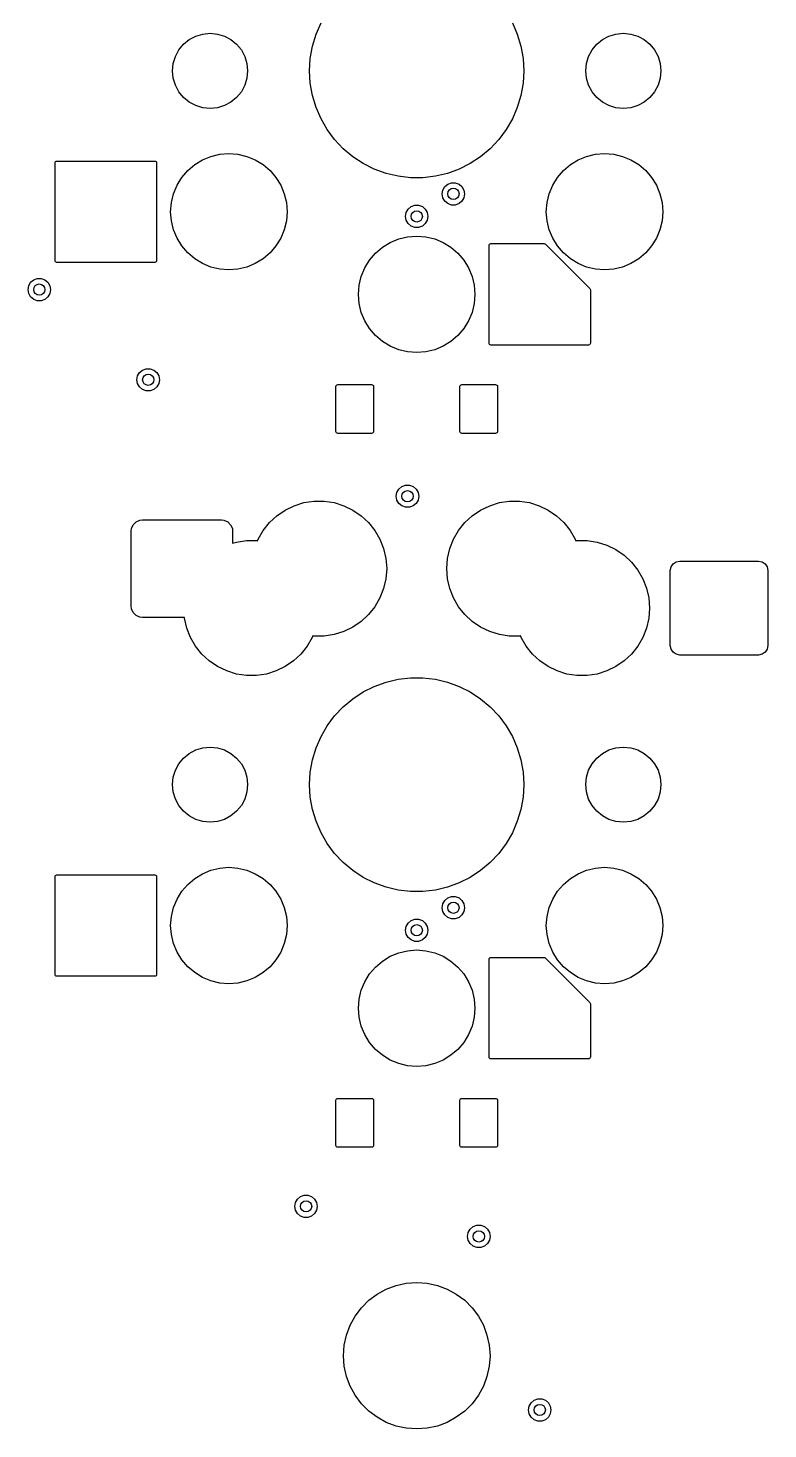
# Model space of a CAD drawing. Extents: x 2.57 to 8.57, y -5.78 to -1.88.
# Drawn here: x 4.95 to 5.726, y -4.35 to -2.882 of the extents above; entities that cross this region are included whole.
import ezdxf

# ---------------------------------------------------------------- set-up
doc = ezdxf.new("R2010")
doc.units = 0
doc.header["$MEASUREMENT"] = 0
doc.layers.add('BLACK', color=7, linetype='CONTINUOUS')

msp = doc.modelspace()

# ---------------------------------------------------------------- linework, layer by layer
at = {"layer": 'BLACK', "linetype": 'CONTINUOUS'}
for p, q in [((5.252, -2.8885), (5.2572, -2.8765)), ((5.4578, -2.8765), (5.4629, -2.8885)), ((5.1191, -2.8941), (5.1259, -2.8905)), ((5.1259, -2.8905), (5.1333, -2.8883)), ((5.1333, -2.8883), (5.1409, -2.8875)), ((5.1409, -2.8875), (5.1486, -2.8883)), ((5.1486, -2.8883), (5.156, -2.8905)), ((5.156, -2.8905), (5.1628, -2.8941)), ((5.2483, -2.901), (5.252, -2.8885)), ((5.4629, -2.8885), (5.4667, -2.901)), ((5.5521, -2.8941), (5.5589, -2.8905)), ((5.5589, -2.8905), (5.5663, -2.8883)), ((5.5663, -2.8883), (5.574, -2.8875)), ((5.574, -2.8875), (5.5817, -2.8883)), ((5.5817, -2.8883), (5.5891, -2.8905)), ((5.5891, -2.8905), (5.5959, -2.8941)), ((5.1046, -2.9118), (5.1082, -2.905)), ((5.1082, -2.905), (5.1131, -2.899)), ((5.1131, -2.899), (5.1191, -2.8941)), ((5.1628, -2.8941), (5.1688, -2.899)), ((5.1688, -2.899), (5.1737, -2.905)), ((5.1737, -2.905), (5.1773, -2.9118)), ((5.246, -2.9139), (5.2483, -2.901)), ((5.4667, -2.901), (5.4689, -2.9139)), ((5.5376, -2.9118), (5.5413, -2.905)), ((5.5413, -2.905), (5.5462, -2.899)), ((5.5462, -2.899), (5.5521, -2.8941)), ((5.5959, -2.8941), (5.6019, -2.899)), ((5.6019, -2.899), (5.6068, -2.905)), ((5.6068, -2.905), (5.6104, -2.9118)), ((5.1016, -2.9269), (5.1023, -2.9192)), ((5.1023, -2.9192), (5.1046, -2.9118)), ((5.1773, -2.9118), (5.1796, -2.9192)), ((5.1796, -2.9192), (5.1803, -2.9269)), ((5.2453, -2.9269), (5.246, -2.9139)), ((5.4689, -2.9139), (5.4697, -2.9269)), ((5.5346, -2.9269), (5.5354, -2.9192)), ((5.5354, -2.9192), (5.5376, -2.9118)), ((5.6104, -2.9118), (5.6126, -2.9192)), ((5.6126, -2.9192), (5.6134, -2.9269)), ((5.1023, -2.9346), (5.1016, -2.9269)), ((5.1046, -2.9419), (5.1023, -2.9346)), ((5.1796, -2.9346), (5.1773, -2.9419)), ((5.1803, -2.9269), (5.1796, -2.9346)), ((5.246, -2.9399), (5.2453, -2.9269)), ((5.4697, -2.9269), (5.4689, -2.9399)), ((5.5354, -2.9346), (5.5346, -2.9269)), ((5.5376, -2.9419), (5.5354, -2.9346)), ((5.6126, -2.9346), (5.6104, -2.9419)), ((5.6134, -2.9269), (5.6126, -2.9346)), ((5.1082, -2.9488), (5.1046, -2.9419)), ((5.1131, -2.9547), (5.1082, -2.9488)), ((5.1737, -2.9488), (5.1688, -2.9547)), ((5.1773, -2.9419), (5.1737, -2.9488)), ((5.2483, -2.9528), (5.246, -2.9399)), ((5.4689, -2.9399), (5.4667, -2.9528)), ((5.5413, -2.9488), (5.5376, -2.9419)), ((5.5462, -2.9547), (5.5413, -2.9488)), ((5.6068, -2.9488), (5.6019, -2.9547)), ((5.6104, -2.9419), (5.6068, -2.9488)), ((5.1191, -2.9596), (5.1131, -2.9547)), ((5.1259, -2.9633), (5.1191, -2.9596)), ((5.1333, -2.9655), (5.1259, -2.9633)), ((5.1409, -2.9663), (5.1333, -2.9655)), ((5.1486, -2.9655), (5.1409, -2.9663)), ((5.156, -2.9633), (5.1486, -2.9655)), ((5.1628, -2.9596), (5.156, -2.9633)), ((5.1688, -2.9547), (5.1628, -2.9596)), ((5.252, -2.9653), (5.2483, -2.9528)), ((5.2572, -2.9772), (5.252, -2.9653)), ((5.4629, -2.9653), (5.4578, -2.9772)), ((5.4667, -2.9528), (5.4629, -2.9653)), ((5.5521, -2.9596), (5.5462, -2.9547)), ((5.5589, -2.9633), (5.5521, -2.9596)), ((5.5663, -2.9655), (5.5589, -2.9633)), ((5.574, -2.9663), (5.5663, -2.9655)), ((5.5817, -2.9655), (5.574, -2.9663)), ((5.5891, -2.9633), (5.5817, -2.9655)), ((5.5959, -2.9596), (5.5891, -2.9633)), ((5.6019, -2.9547), (5.5959, -2.9596)), ((5.2637, -2.9885), (5.2572, -2.9772)), ((5.4578, -2.9772), (5.4512, -2.9885)), ((5.2715, -2.999), (5.2637, -2.9885)), ((5.4512, -2.9885), (5.4434, -2.999)), ((5.2805, -3.0085), (5.2715, -2.999)), ((5.2905, -3.0169), (5.2805, -3.0085)), ((5.4345, -3.0085), (5.4245, -3.0169)), ((5.4434, -2.999), (5.4345, -3.0085)), ((4.9785, -3.0233), (4.9787, -3.0226)), ((4.9785, -3.1257), (4.9785, -3.0233)), ((4.9787, -3.0226), (4.9791, -3.0219)), ((4.9791, -3.0219), (4.9798, -3.0215)), ((4.9798, -3.0215), (4.9805, -3.0214)), ((4.9805, -3.0214), (5.0829, -3.0214)), ((5.0829, -3.0214), (5.0836, -3.0215)), ((5.0836, -3.0215), (5.0843, -3.0219)), ((5.0843, -3.0219), (5.0847, -3.0226)), ((5.0847, -3.0226), (5.0848, -3.0233)), ((5.0848, -3.0233), (5.0848, -3.1257)), ((5.1248, -3.0252), (5.1329, -3.0201)), ((5.1329, -3.0201), (5.1418, -3.0165)), ((5.1418, -3.0165), (5.1511, -3.0142)), ((5.1511, -3.0142), (5.1606, -3.0135)), ((5.1606, -3.0135), (5.1702, -3.0142)), ((5.1702, -3.0142), (5.1795, -3.0165)), ((5.1795, -3.0165), (5.1883, -3.0201)), ((5.1883, -3.0201), (5.1965, -3.0252)), ((5.3014, -3.0241), (5.2905, -3.0169)), ((5.313, -3.0299), (5.3014, -3.0241)), ((5.4136, -3.0241), (5.4019, -3.0299)), ((5.4245, -3.0169), (5.4136, -3.0241)), ((5.5185, -3.0252), (5.5266, -3.0201)), ((5.5266, -3.0201), (5.5355, -3.0165)), ((5.5355, -3.0165), (5.5448, -3.0142)), ((5.5448, -3.0142), (5.5543, -3.0135)), ((5.5543, -3.0135), (5.5639, -3.0142)), ((5.5639, -3.0142), (5.5732, -3.0165)), ((5.5732, -3.0165), (5.582, -3.0201)), ((5.582, -3.0201), (5.5902, -3.0252)), ((5.1063, -3.0468), (5.1113, -3.0387)), ((5.1113, -3.0387), (5.1175, -3.0314)), ((5.1175, -3.0314), (5.1248, -3.0252)), ((5.1965, -3.0252), (5.2038, -3.0314)), ((5.2038, -3.0314), (5.21, -3.0387)), ((5.21, -3.0387), (5.215, -3.0468)), ((5.3253, -3.0344), (5.313, -3.0299)), ((5.338, -3.0374), (5.3253, -3.0344)), ((5.351, -3.0389), (5.338, -3.0374)), ((5.364, -3.0389), (5.351, -3.0389)), ((5.377, -3.0374), (5.364, -3.0389)), ((5.3897, -3.0344), (5.377, -3.0374)), ((5.4019, -3.0299), (5.3897, -3.0344)), ((5.5, -3.0468), (5.505, -3.0387)), ((5.505, -3.0387), (5.5112, -3.0314)), ((5.5112, -3.0314), (5.5185, -3.0252)), ((5.5902, -3.0252), (5.5975, -3.0314)), ((5.5975, -3.0314), (5.6037, -3.0387)), ((5.6037, -3.0387), (5.6087, -3.0468)), ((5.1026, -3.0557), (5.1063, -3.0468)), ((5.215, -3.0468), (5.2187, -3.0557)), ((5.3841, -3.0558), (5.3848, -3.0518)), ((5.3848, -3.0518), (5.3868, -3.0482)), ((5.3868, -3.0482), (5.39, -3.0456)), ((5.39, -3.0456), (5.3938, -3.0442)), ((5.3938, -3.0442), (5.3979, -3.0442)), ((5.3979, -3.0442), (5.4018, -3.0456)), ((5.4018, -3.0456), (5.4049, -3.0482)), ((5.4049, -3.0482), (5.407, -3.0518)), ((5.407, -3.0518), (5.4077, -3.0558)), ((5.4963, -3.0557), (5.5, -3.0468)), ((5.6087, -3.0468), (5.6124, -3.0557)), ((5.0996, -3.0745), (5.1004, -3.065)), ((5.1004, -3.065), (5.1026, -3.0557)), ((5.2187, -3.0557), (5.2209, -3.065)), ((5.2209, -3.065), (5.2217, -3.0745)), ((5.3516, -3.0692), (5.3554, -3.0678)), ((5.3554, -3.0678), (5.3595, -3.0678)), ((5.3595, -3.0678), (5.3634, -3.0692)), ((5.3848, -3.0599), (5.3841, -3.0558)), ((5.3868, -3.0634), (5.3848, -3.0599)), ((5.39, -3.066), (5.3868, -3.0634)), ((5.3938, -3.0675), (5.39, -3.066)), ((5.3979, -3.0675), (5.3938, -3.0675)), ((5.4018, -3.066), (5.3979, -3.0675)), ((5.4049, -3.0634), (5.4018, -3.066)), ((5.407, -3.0599), (5.4049, -3.0634)), ((5.4077, -3.0558), (5.407, -3.0599)), ((5.4933, -3.0745), (5.4941, -3.065)), ((5.4941, -3.065), (5.4963, -3.0557)), ((5.6124, -3.0557), (5.6146, -3.065)), ((5.6146, -3.065), (5.6154, -3.0745)), ((5.1004, -3.0841), (5.0996, -3.0745)), ((5.2217, -3.0745), (5.2209, -3.0841)), ((5.3457, -3.0794), (5.3464, -3.0754)), ((5.3464, -3.0835), (5.3457, -3.0794)), ((5.3464, -3.0754), (5.3484, -3.0719)), ((5.3484, -3.0719), (5.3516, -3.0692)), ((5.3634, -3.0692), (5.3665, -3.0719)), ((5.3665, -3.0719), (5.3686, -3.0754)), ((5.3686, -3.0754), (5.3693, -3.0794)), ((5.3693, -3.0794), (5.3686, -3.0835)), ((5.4941, -3.0841), (5.4933, -3.0745)), ((5.6154, -3.0745), (5.6146, -3.0841)), ((5.1026, -3.0934), (5.1004, -3.0841)), ((5.1063, -3.1022), (5.1026, -3.0934)), ((5.2187, -3.0934), (5.215, -3.1022)), ((5.2209, -3.0841), (5.2187, -3.0934)), ((5.3484, -3.087), (5.3464, -3.0835)), ((5.3516, -3.0897), (5.3484, -3.087)), ((5.3554, -3.0911), (5.3516, -3.0897)), ((5.3595, -3.0911), (5.3554, -3.0911)), ((5.3634, -3.0897), (5.3595, -3.0911)), ((5.3665, -3.087), (5.3634, -3.0897)), ((5.3686, -3.0835), (5.3665, -3.087)), ((5.4963, -3.0934), (5.4941, -3.0841)), ((5.5, -3.1022), (5.4963, -3.0934)), ((5.6124, -3.0934), (5.6087, -3.1022)), ((5.6146, -3.0841), (5.6124, -3.0934)), ((5.1113, -3.1104), (5.1063, -3.1022)), ((5.1175, -3.1177), (5.1113, -3.1104)), ((5.21, -3.1104), (5.2038, -3.1177)), ((5.215, -3.1022), (5.21, -3.1104)), ((5.3143, -3.118), (5.3216, -3.1118)), ((5.3216, -3.1118), (5.3298, -3.1068)), ((5.3298, -3.1068), (5.3386, -3.1031)), ((5.3386, -3.1031), (5.3479, -3.1009)), ((5.3479, -3.1009), (5.3575, -3.1001)), ((5.3575, -3.1001), (5.367, -3.1009)), ((5.367, -3.1009), (5.3763, -3.1031)), ((5.3763, -3.1031), (5.3852, -3.1068)), ((5.3852, -3.1068), (5.3933, -3.1118)), ((5.3933, -3.1118), (5.4006, -3.118)), ((5.4333, -3.11), (5.4334, -3.1092)), ((5.4333, -3.2123), (5.4333, -3.11)), ((5.4334, -3.1092), (5.4338, -3.1086)), ((5.4338, -3.1086), (5.4345, -3.1081)), ((5.4345, -3.1081), (5.4352, -3.108)), ((5.4352, -3.108), (5.491, -3.108)), ((5.491, -3.108), (5.4918, -3.1081)), ((5.4918, -3.1081), (5.4924, -3.1086)), ((5.4924, -3.1086), (5.539, -3.1551)), ((5.505, -3.1104), (5.5, -3.1022)), ((5.5112, -3.1177), (5.505, -3.1104)), ((5.6037, -3.1104), (5.5975, -3.1177)), ((5.6087, -3.1022), (5.6037, -3.1104)), ((4.9787, -3.1265), (4.9785, -3.1257)), ((4.9791, -3.1271), (4.9787, -3.1265)), ((5.0847, -3.1265), (5.0843, -3.1271)), ((5.0848, -3.1257), (5.0847, -3.1265)), ((5.1248, -3.1239), (5.1175, -3.1177)), ((5.1329, -3.1289), (5.1248, -3.1239)), ((5.1965, -3.1239), (5.1883, -3.1289)), ((5.2038, -3.1177), (5.1965, -3.1239)), ((5.3031, -3.1334), (5.3081, -3.1253)), ((5.3081, -3.1253), (5.3143, -3.118)), ((5.4006, -3.118), (5.4068, -3.1253)), ((5.4068, -3.1253), (5.4119, -3.1334)), ((5.5185, -3.1239), (5.5112, -3.1177)), ((5.5266, -3.1289), (5.5185, -3.1239)), ((5.5902, -3.1239), (5.582, -3.1289)), ((5.5975, -3.1177), (5.5902, -3.1239)), ((4.9798, -3.1275), (4.9791, -3.1271)), ((4.9805, -3.1277), (4.9798, -3.1275)), ((5.0829, -3.1277), (4.9805, -3.1277)), ((5.0836, -3.1275), (5.0829, -3.1277)), ((5.0843, -3.1271), (5.0836, -3.1275)), ((5.1418, -3.1326), (5.1329, -3.1289)), ((5.1511, -3.1348), (5.1418, -3.1326)), ((5.1606, -3.1355), (5.1511, -3.1348)), ((5.1702, -3.1348), (5.1606, -3.1355)), ((5.1795, -3.1326), (5.1702, -3.1348)), ((5.1883, -3.1289), (5.1795, -3.1326)), ((5.2994, -3.1423), (5.3031, -3.1334)), ((5.4119, -3.1334), (5.4155, -3.1423)), ((5.5355, -3.1326), (5.5266, -3.1289)), ((5.5448, -3.1348), (5.5355, -3.1326)), ((5.5543, -3.1355), (5.5448, -3.1348)), ((5.5639, -3.1348), (5.5543, -3.1355)), ((5.5732, -3.1326), (5.5639, -3.1348)), ((5.582, -3.1289), (5.5732, -3.1326)), ((4.9502, -3.1561), (4.9509, -3.1521)), ((4.9509, -3.1602), (4.9502, -3.1561)), ((4.9509, -3.1521), (4.9529, -3.1485)), ((4.9529, -3.1485), (4.9561, -3.1459)), ((4.9561, -3.1459), (4.9599, -3.1445)), ((4.9599, -3.1445), (4.964, -3.1445)), ((4.964, -3.1445), (4.9679, -3.1459)), ((4.9679, -3.1459), (4.971, -3.1485)), ((4.971, -3.1485), (4.9731, -3.1521)), ((4.9731, -3.1521), (4.9738, -3.1561)), ((4.9738, -3.1561), (4.9731, -3.1602)), ((5.2965, -3.1611), (5.2972, -3.1516)), ((5.2972, -3.1516), (5.2994, -3.1423)), ((5.4155, -3.1423), (5.4178, -3.1516)), ((5.4178, -3.1516), (5.4185, -3.1611)), ((5.539, -3.1551), (5.5394, -3.1558)), ((5.5394, -3.1558), (5.5396, -3.1565)), ((4.9529, -3.1637), (4.9509, -3.1602)), ((4.9561, -3.1664), (4.9529, -3.1637)), ((4.9599, -3.1678), (4.9561, -3.1664)), ((4.964, -3.1678), (4.9599, -3.1678)), ((4.9679, -3.1664), (4.964, -3.1678)), ((4.971, -3.1637), (4.9679, -3.1664)), ((4.9731, -3.1602), (4.971, -3.1637)), ((5.2972, -3.1707), (5.2965, -3.1611)), ((5.2994, -3.18), (5.2972, -3.1707)), ((5.4178, -3.1707), (5.4155, -3.18)), ((5.4185, -3.1611), (5.4178, -3.1707)), ((5.5396, -3.1565), (5.5396, -3.2123)), ((5.3031, -3.1888), (5.2994, -3.18)), ((5.4155, -3.18), (5.4119, -3.1888)), ((5.3081, -3.197), (5.3031, -3.1888)), ((5.3143, -3.2043), (5.3081, -3.197)), ((5.4068, -3.197), (5.4006, -3.2043)), ((5.4119, -3.1888), (5.4068, -3.197)), ((5.3216, -3.2105), (5.3143, -3.2043)), ((5.3298, -3.2155), (5.3216, -3.2105)), ((5.3933, -3.2105), (5.3852, -3.2155)), ((5.4006, -3.2043), (5.3933, -3.2105)), ((5.4334, -3.2131), (5.4333, -3.2123)), ((5.4338, -3.2137), (5.4334, -3.2131)), ((5.4345, -3.2141), (5.4338, -3.2137)), ((5.4352, -3.2143), (5.4345, -3.2141)), ((5.5376, -3.2143), (5.4352, -3.2143)), ((5.5384, -3.2141), (5.5376, -3.2143)), ((5.539, -3.2137), (5.5384, -3.2141)), ((5.5394, -3.2131), (5.539, -3.2137)), ((5.5396, -3.2123), (5.5394, -3.2131)), ((5.3386, -3.2192), (5.3298, -3.2155)), ((5.3479, -3.2214), (5.3386, -3.2192)), ((5.3575, -3.2222), (5.3479, -3.2214)), ((5.367, -3.2214), (5.3575, -3.2222)), ((5.3763, -3.2192), (5.367, -3.2214)), ((5.3852, -3.2155), (5.3763, -3.2192)), ((5.065, -3.2466), (5.0671, -3.243)), ((5.0671, -3.243), (5.0702, -3.2404)), ((5.0702, -3.2404), (5.0741, -3.239)), ((5.0741, -3.239), (5.0782, -3.239)), ((5.0782, -3.239), (5.082, -3.2404)), ((5.082, -3.2404), (5.0852, -3.243)), ((5.0852, -3.243), (5.0872, -3.2466)), ((5.0643, -3.2506), (5.065, -3.2466)), ((5.065, -3.2547), (5.0643, -3.2506)), ((5.0671, -3.2582), (5.065, -3.2547)), ((5.0702, -3.2609), (5.0671, -3.2582)), ((5.0852, -3.2582), (5.082, -3.2609)), ((5.0872, -3.2547), (5.0852, -3.2582)), ((5.0872, -3.2466), (5.088, -3.2506)), ((5.088, -3.2506), (5.0872, -3.2547)), ((5.2728, -3.2576), (5.273, -3.2568)), ((5.2728, -3.3048), (5.2728, -3.2576)), ((5.273, -3.2568), (5.2734, -3.2562)), ((5.2734, -3.2562), (5.274, -3.2558)), ((5.274, -3.2558), (5.2748, -3.2556)), ((5.2748, -3.2556), (5.3102, -3.2556)), ((5.3102, -3.2556), (5.311, -3.2558)), ((5.311, -3.2558), (5.3116, -3.2562)), ((5.3116, -3.2562), (5.3121, -3.2568)), ((5.3121, -3.2568), (5.3122, -3.2576)), ((5.3122, -3.2576), (5.3122, -3.3048)), ((5.4028, -3.2576), (5.4029, -3.2568)), ((5.4028, -3.3048), (5.4028, -3.2576)), ((5.4029, -3.2568), (5.4033, -3.2562)), ((5.4033, -3.2562), (5.404, -3.2558)), ((5.404, -3.2558), (5.4047, -3.2556)), ((5.4047, -3.2556), (5.4402, -3.2556)), ((5.4402, -3.2556), (5.4409, -3.2558)), ((5.4409, -3.2558), (5.4415, -3.2562)), ((5.4415, -3.2562), (5.442, -3.2568)), ((5.442, -3.2568), (5.4421, -3.2576)), ((5.4421, -3.2576), (5.4421, -3.3048)), ((5.0741, -3.2623), (5.0702, -3.2609)), ((5.0782, -3.2623), (5.0741, -3.2623)), ((5.082, -3.2609), (5.0782, -3.2623)), ((5.273, -3.3056), (5.2728, -3.3048)), ((5.2734, -3.3062), (5.273, -3.3056)), ((5.274, -3.3067), (5.2734, -3.3062)), ((5.2748, -3.3068), (5.274, -3.3067)), ((5.3102, -3.3068), (5.2748, -3.3068)), ((5.311, -3.3067), (5.3102, -3.3068)), ((5.3116, -3.3062), (5.311, -3.3067)), ((5.3121, -3.3056), (5.3116, -3.3062)), ((5.3122, -3.3048), (5.3121, -3.3056)), ((5.4029, -3.3056), (5.4028, -3.3048)), ((5.4033, -3.3062), (5.4029, -3.3056)), ((5.404, -3.3067), (5.4033, -3.3062)), ((5.4047, -3.3068), (5.404, -3.3067)), ((5.4402, -3.3068), (5.4047, -3.3068)), ((5.4409, -3.3067), (5.4402, -3.3068)), ((5.4415, -3.3062), (5.4409, -3.3067)), ((5.442, -3.3056), (5.4415, -3.3062)), ((5.4421, -3.3048), (5.442, -3.3056)), ((5.3419, -3.3624), (5.3457, -3.361)), ((5.3457, -3.361), (5.3498, -3.361)), ((5.3498, -3.361), (5.3537, -3.3624)), ((5.336, -3.3727), (5.3367, -3.3686)), ((5.3367, -3.3767), (5.336, -3.3727)), ((5.3367, -3.3686), (5.3387, -3.3651)), ((5.3387, -3.3651), (5.3419, -3.3624)), ((5.3537, -3.3624), (5.3568, -3.3651)), ((5.3568, -3.3651), (5.3589, -3.3686)), ((5.3589, -3.3686), (5.3596, -3.3727)), ((5.3596, -3.3727), (5.3589, -3.3767)), ((5.2109, -3.3931), (5.2197, -3.3872)), ((5.2197, -3.3872), (5.2292, -3.3826)), ((5.2292, -3.3826), (5.2393, -3.3794)), ((5.2393, -3.3794), (5.2498, -3.3779)), ((5.2498, -3.3779), (5.2604, -3.3779)), ((5.2604, -3.3779), (5.2709, -3.3794)), ((5.2709, -3.3794), (5.281, -3.3826)), ((5.281, -3.3826), (5.2906, -3.3872)), ((5.2906, -3.3872), (5.2993, -3.3931)), ((5.3387, -3.3803), (5.3367, -3.3767)), ((5.3419, -3.3829), (5.3387, -3.3803)), ((5.3457, -3.3843), (5.3419, -3.3829)), ((5.3498, -3.3843), (5.3457, -3.3843)), ((5.3537, -3.3829), (5.3498, -3.3843)), ((5.3568, -3.3803), (5.3537, -3.3829)), ((5.3589, -3.3767), (5.3568, -3.3803)), ((5.4157, -3.3931), (5.4244, -3.3872)), ((5.4244, -3.3872), (5.434, -3.3826)), ((5.434, -3.3826), (5.4441, -3.3794)), ((5.4441, -3.3794), (5.4545, -3.3779)), ((5.4545, -3.3779), (5.4651, -3.3779)), ((5.4651, -3.3779), (5.4756, -3.3794)), ((5.4756, -3.3794), (5.4857, -3.3826)), ((5.4857, -3.3826), (5.4953, -3.3872)), ((5.4953, -3.3872), (5.504, -3.3931)), ((5.0586, -3.4065), (5.0603, -3.4025)), ((5.0603, -3.4025), (5.0634, -3.3994)), ((5.0634, -3.3994), (5.0674, -3.3977)), ((5.0674, -3.3977), (5.0701, -3.3974)), ((5.0701, -3.3974), (5.1528, -3.3974)), ((5.1528, -3.3974), (5.1555, -3.3977)), ((5.1555, -3.3977), (5.1594, -3.3994)), ((5.1594, -3.3994), (5.1625, -3.4025)), ((5.1625, -3.4025), (5.1643, -3.4065)), ((5.1966, -3.4086), (5.2032, -3.4003)), ((5.2032, -3.4003), (5.2109, -3.3931)), ((5.2993, -3.3931), (5.3071, -3.4003)), ((5.3071, -3.4003), (5.3137, -3.4086)), ((5.4013, -3.4086), (5.4079, -3.4003)), ((5.4079, -3.4003), (5.4157, -3.3931)), ((5.504, -3.3931), (5.5118, -3.4003)), ((5.5118, -3.4003), (5.5184, -3.4086)), ((5.0583, -3.4092), (5.0586, -3.4065)), ((5.0583, -3.4879), (5.0583, -3.4092)), ((5.1643, -3.4065), (5.1646, -3.4092)), ((5.1646, -3.4092), (5.1646, -3.422)), ((5.1685, -3.4208), (5.179, -3.4192)), ((5.179, -3.4192), (5.1895, -3.4192)), ((5.1895, -3.4192), (5.1906, -3.4194)), ((5.1906, -3.4194), (5.1913, -3.4178)), ((5.1913, -3.4178), (5.1966, -3.4086)), ((5.3137, -3.4086), (5.319, -3.4178)), ((5.319, -3.4178), (5.3228, -3.4276)), ((5.3921, -3.4276), (5.396, -3.4178)), ((5.396, -3.4178), (5.4013, -3.4086)), ((5.5184, -3.4086), (5.5237, -3.4178)), ((5.5237, -3.4178), (5.5243, -3.4194)), ((5.5243, -3.4194), (5.5254, -3.4192)), ((5.5254, -3.4192), (5.536, -3.4192)), ((5.536, -3.4192), (5.5465, -3.4208)), ((5.1646, -3.422), (5.1685, -3.4208)), ((5.3228, -3.4276), (5.3252, -3.438)), ((5.3898, -3.438), (5.3921, -3.4276)), ((5.5465, -3.4208), (5.5566, -3.4239)), ((5.5566, -3.4239), (5.5661, -3.4285)), ((5.5661, -3.4285), (5.5749, -3.4345)), ((5.5749, -3.4345), (5.5827, -3.4417)), ((5.3252, -3.438), (5.326, -3.4485)), ((5.326, -3.4485), (5.3252, -3.4591)), ((5.389, -3.4485), (5.3898, -3.438)), ((5.3898, -3.4591), (5.389, -3.4485)), ((5.5827, -3.4417), (5.5893, -3.45)), ((5.5893, -3.45), (5.5946, -3.4591)), ((5.6232, -3.4505), (5.624, -3.4467)), ((5.624, -3.4467), (5.6261, -3.4435)), ((5.6261, -3.4435), (5.6293, -3.4414)), ((5.6293, -3.4414), (5.6331, -3.4407)), ((5.6331, -3.4407), (5.7157, -3.4407)), ((5.7157, -3.4407), (5.7195, -3.4414)), ((5.7195, -3.4414), (5.7227, -3.4435)), ((5.7227, -3.4435), (5.7248, -3.4467)), ((5.7248, -3.4467), (5.7256, -3.4505)), ((5.3252, -3.4591), (5.3228, -3.4694)), ((5.3921, -3.4694), (5.3898, -3.4591)), ((5.5946, -3.4591), (5.5984, -3.469)), ((5.6232, -3.5292), (5.6232, -3.4505)), ((5.7256, -3.4505), (5.7256, -3.5292)), ((5.319, -3.4793), (5.3137, -3.4885)), ((5.3228, -3.4694), (5.319, -3.4793)), ((5.396, -3.4793), (5.3921, -3.4694)), ((5.4013, -3.4885), (5.396, -3.4793)), ((5.5984, -3.469), (5.6008, -3.4793)), ((5.6008, -3.4793), (5.6016, -3.4899)), ((5.0586, -3.4906), (5.0583, -3.4879)), ((5.0603, -3.4946), (5.0586, -3.4906)), ((5.3137, -3.4885), (5.3071, -3.4967)), ((5.4079, -3.4967), (5.4013, -3.4885)), ((5.6016, -3.4899), (5.6008, -3.5004)), ((5.0634, -3.4977), (5.0603, -3.4946)), ((5.0674, -3.4994), (5.0634, -3.4977)), ((5.0701, -3.4997), (5.0674, -3.4994)), ((5.1141, -3.4997), (5.0701, -3.4997)), ((5.1142, -3.5004), (5.1141, -3.4997)), ((5.1165, -3.5108), (5.1142, -3.5004)), ((5.2993, -3.5039), (5.2906, -3.5099)), ((5.3071, -3.4967), (5.2993, -3.5039)), ((5.4157, -3.5039), (5.4079, -3.4967)), ((5.4244, -3.5099), (5.4157, -3.5039)), ((5.6008, -3.5004), (5.5984, -3.5108)), ((5.1204, -3.5206), (5.1165, -3.5108)), ((5.1257, -3.5298), (5.1204, -3.5206)), ((5.2481, -3.5206), (5.2428, -3.5298)), ((5.2487, -3.519), (5.2481, -3.5206)), ((5.2498, -3.5192), (5.2487, -3.519)), ((5.2604, -3.5192), (5.2498, -3.5192)), ((5.2709, -3.5176), (5.2604, -3.5192)), ((5.281, -3.5145), (5.2709, -3.5176)), ((5.2906, -3.5099), (5.281, -3.5145)), ((5.434, -3.5145), (5.4244, -3.5099)), ((5.4441, -3.5176), (5.434, -3.5145)), ((5.4545, -3.5192), (5.4441, -3.5176)), ((5.4651, -3.5192), (5.4545, -3.5192)), ((5.4662, -3.519), (5.4651, -3.5192)), ((5.4669, -3.5206), (5.4662, -3.519)), ((5.4722, -3.5298), (5.4669, -3.5206)), ((5.5946, -3.5206), (5.5893, -3.5298)), ((5.5984, -3.5108), (5.5946, -3.5206)), ((5.1323, -3.5381), (5.1257, -3.5298)), ((5.1401, -3.5453), (5.1323, -3.5381)), ((5.2362, -3.5381), (5.2284, -3.5453)), ((5.2428, -3.5298), (5.2362, -3.5381)), ((5.4788, -3.5381), (5.4722, -3.5298)), ((5.4865, -3.5453), (5.4788, -3.5381)), ((5.5827, -3.5381), (5.5749, -3.5453)), ((5.5893, -3.5298), (5.5827, -3.5381)), ((5.624, -3.533), (5.6232, -3.5292)), ((5.6261, -3.5362), (5.624, -3.533)), ((5.6293, -3.5383), (5.6261, -3.5362)), ((5.7227, -3.5362), (5.7195, -3.5383)), ((5.7248, -3.533), (5.7227, -3.5362)), ((5.7256, -3.5292), (5.7248, -3.533)), ((5.1488, -3.5512), (5.1401, -3.5453)), ((5.1584, -3.5558), (5.1488, -3.5512)), ((5.2197, -3.5512), (5.2101, -3.5558)), ((5.2284, -3.5453), (5.2197, -3.5512)), ((5.4953, -3.5512), (5.4865, -3.5453)), ((5.5048, -3.5558), (5.4953, -3.5512)), ((5.5661, -3.5512), (5.5566, -3.5558)), ((5.5749, -3.5453), (5.5661, -3.5512)), ((5.6331, -3.5391), (5.6293, -3.5383)), ((5.7157, -3.5391), (5.6331, -3.5391)), ((5.7195, -3.5383), (5.7157, -3.5391)), ((5.1685, -3.559), (5.1584, -3.5558)), ((5.179, -3.5605), (5.1685, -3.559)), ((5.1895, -3.5605), (5.179, -3.5605)), ((5.2, -3.559), (5.1895, -3.5605)), ((5.2101, -3.5558), (5.2, -3.559)), ((5.313, -3.5719), (5.3253, -3.5674)), ((5.3253, -3.5674), (5.338, -3.5644)), ((5.338, -3.5644), (5.351, -3.5629)), ((5.351, -3.5629), (5.364, -3.5629)), ((5.364, -3.5629), (5.377, -3.5644)), ((5.377, -3.5644), (5.3897, -3.5674)), ((5.3897, -3.5674), (5.4019, -3.5719)), ((5.5149, -3.559), (5.5048, -3.5558)), ((5.5254, -3.5605), (5.5149, -3.559)), ((5.536, -3.5605), (5.5254, -3.5605)), ((5.5465, -3.559), (5.536, -3.5605)), ((5.5566, -3.5558), (5.5465, -3.559)), ((5.2905, -3.5849), (5.3014, -3.5777)), ((5.3014, -3.5777), (5.313, -3.5719)), ((5.4019, -3.5719), (5.4136, -3.5777)), ((5.4136, -3.5777), (5.4245, -3.5849)), ((5.2715, -3.6028), (5.2805, -3.5933)), ((5.2805, -3.5933), (5.2905, -3.5849)), ((5.4245, -3.5849), (5.4345, -3.5933)), ((5.4345, -3.5933), (5.4434, -3.6028)), ((5.2637, -3.6133), (5.2715, -3.6028)), ((5.4434, -3.6028), (5.4512, -3.6133)), ((5.252, -3.6365), (5.2572, -3.6246)), ((5.2572, -3.6246), (5.2637, -3.6133)), ((5.4512, -3.6133), (5.4578, -3.6246)), ((5.4578, -3.6246), (5.4629, -3.6365)), ((5.1191, -3.6422), (5.1259, -3.6385)), ((5.1259, -3.6385), (5.1333, -3.6363)), ((5.1333, -3.6363), (5.1409, -3.6355)), ((5.1409, -3.6355), (5.1486, -3.6363)), ((5.1486, -3.6363), (5.156, -3.6385)), ((5.156, -3.6385), (5.1628, -3.6422)), ((5.2483, -3.649), (5.252, -3.6365)), ((5.4629, -3.6365), (5.4667, -3.649)), ((5.5521, -3.6422), (5.5589, -3.6385)), ((5.5589, -3.6385), (5.5663, -3.6363)), ((5.5663, -3.6363), (5.574, -3.6355)), ((5.574, -3.6355), (5.5817, -3.6363)), ((5.5817, -3.6363), (5.5891, -3.6385)), ((5.5891, -3.6385), (5.5959, -3.6422)), ((5.1046, -3.6598), (5.1082, -3.653)), ((5.1082, -3.653), (5.1131, -3.6471)), ((5.1131, -3.6471), (5.1191, -3.6422)), ((5.1628, -3.6422), (5.1688, -3.6471)), ((5.1688, -3.6471), (5.1737, -3.653)), ((5.1737, -3.653), (5.1773, -3.6598)), ((5.246, -3.6619), (5.2483, -3.649)), ((5.4667, -3.649), (5.4689, -3.6619)), ((5.5376, -3.6598), (5.5413, -3.653)), ((5.5413, -3.653), (5.5462, -3.6471)), ((5.5462, -3.6471), (5.5521, -3.6422)), ((5.5959, -3.6422), (5.6019, -3.6471)), ((5.6019, -3.6471), (5.6068, -3.653)), ((5.6068, -3.653), (5.6104, -3.6598)), ((5.1016, -3.6749), (5.1023, -3.6672)), ((5.1023, -3.6672), (5.1046, -3.6598)), ((5.1773, -3.6598), (5.1796, -3.6672)), ((5.1796, -3.6672), (5.1803, -3.6749)), ((5.2453, -3.6749), (5.246, -3.6619)), ((5.4689, -3.6619), (5.4697, -3.6749)), ((5.5346, -3.6749), (5.5354, -3.6672)), ((5.5354, -3.6672), (5.5376, -3.6598)), ((5.6104, -3.6598), (5.6126, -3.6672)), ((5.6126, -3.6672), (5.6134, -3.6749)), ((5.1023, -3.6826), (5.1016, -3.6749)), ((5.1046, -3.69), (5.1023, -3.6826)), ((5.1796, -3.6826), (5.1773, -3.69)), ((5.1803, -3.6749), (5.1796, -3.6826)), ((5.246, -3.6879), (5.2453, -3.6749)), ((5.4697, -3.6749), (5.4689, -3.6879)), ((5.5354, -3.6826), (5.5346, -3.6749)), ((5.5376, -3.69), (5.5354, -3.6826)), ((5.6126, -3.6826), (5.6104, -3.69)), ((5.6134, -3.6749), (5.6126, -3.6826)), ((5.1082, -3.6968), (5.1046, -3.69)), ((5.1131, -3.7028), (5.1082, -3.6968)), ((5.1737, -3.6968), (5.1688, -3.7028)), ((5.1773, -3.69), (5.1737, -3.6968)), ((5.2483, -3.7008), (5.246, -3.6879)), ((5.4689, -3.6879), (5.4667, -3.7008)), ((5.5413, -3.6968), (5.5376, -3.69)), ((5.5462, -3.7028), (5.5413, -3.6968)), ((5.6068, -3.6968), (5.6019, -3.7028)), ((5.6104, -3.69), (5.6068, -3.6968)), ((5.1191, -3.7077), (5.1131, -3.7028)), ((5.1259, -3.7113), (5.1191, -3.7077)), ((5.1333, -3.7135), (5.1259, -3.7113)), ((5.1409, -3.7143), (5.1333, -3.7135)), ((5.1486, -3.7135), (5.1409, -3.7143)), ((5.156, -3.7113), (5.1486, -3.7135)), ((5.1628, -3.7077), (5.156, -3.7113)), ((5.1688, -3.7028), (5.1628, -3.7077)), ((5.252, -3.7133), (5.2483, -3.7008)), ((5.2572, -3.7253), (5.252, -3.7133)), ((5.4629, -3.7133), (5.4578, -3.7253)), ((5.4667, -3.7008), (5.4629, -3.7133)), ((5.5521, -3.7077), (5.5462, -3.7028)), ((5.5589, -3.7113), (5.5521, -3.7077)), ((5.5663, -3.7135), (5.5589, -3.7113)), ((5.574, -3.7143), (5.5663, -3.7135)), ((5.5817, -3.7135), (5.574, -3.7143)), ((5.5891, -3.7113), (5.5817, -3.7135)), ((5.5959, -3.7077), (5.5891, -3.7113)), ((5.6019, -3.7028), (5.5959, -3.7077)), ((5.2637, -3.7366), (5.2572, -3.7253)), ((5.4578, -3.7253), (5.4512, -3.7366)), ((5.2715, -3.747), (5.2637, -3.7366)), ((5.4512, -3.7366), (5.4434, -3.747)), ((5.2805, -3.7565), (5.2715, -3.747)), ((5.2905, -3.7649), (5.2805, -3.7565)), ((5.4345, -3.7565), (5.4245, -3.7649)), ((5.4434, -3.747), (5.4345, -3.7565)), ((4.9785, -3.7714), (4.9787, -3.7706)), ((4.9785, -3.8737), (4.9785, -3.7714)), ((4.9787, -3.7706), (4.9791, -3.77)), ((4.9791, -3.77), (4.9798, -3.7696)), ((4.9798, -3.7696), (4.9805, -3.7694)), ((4.9805, -3.7694), (5.0829, -3.7694)), ((5.0829, -3.7694), (5.0836, -3.7696)), ((5.0836, -3.7696), (5.0843, -3.77)), ((5.0843, -3.77), (5.0847, -3.7706)), ((5.0847, -3.7706), (5.0848, -3.7714)), ((5.0848, -3.7714), (5.0848, -3.8737)), ((5.1248, -3.7732), (5.1329, -3.7682)), ((5.1329, -3.7682), (5.1418, -3.7645)), ((5.1418, -3.7645), (5.1511, -3.7623)), ((5.1511, -3.7623), (5.1606, -3.7615)), ((5.1606, -3.7615), (5.1702, -3.7623)), ((5.1702, -3.7623), (5.1795, -3.7645)), ((5.1795, -3.7645), (5.1883, -3.7682)), ((5.1883, -3.7682), (5.1965, -3.7732)), ((5.3014, -3.7721), (5.2905, -3.7649)), ((5.313, -3.7779), (5.3014, -3.7721)), ((5.4136, -3.7721), (5.4019, -3.7779)), ((5.4245, -3.7649), (5.4136, -3.7721)), ((5.5185, -3.7732), (5.5266, -3.7682)), ((5.5266, -3.7682), (5.5355, -3.7645)), ((5.5355, -3.7645), (5.5448, -3.7623)), ((5.5448, -3.7623), (5.5543, -3.7615)), ((5.5543, -3.7615), (5.5639, -3.7623)), ((5.5639, -3.7623), (5.5732, -3.7645)), ((5.5732, -3.7645), (5.582, -3.7682)), ((5.582, -3.7682), (5.5902, -3.7732)), ((5.1063, -3.7948), (5.1113, -3.7867)), ((5.1113, -3.7867), (5.1175, -3.7794)), ((5.1175, -3.7794), (5.1248, -3.7732)), ((5.1965, -3.7732), (5.2038, -3.7794)), ((5.2038, -3.7794), (5.21, -3.7867)), ((5.21, -3.7867), (5.215, -3.7948)), ((5.3253, -3.7824), (5.313, -3.7779)), ((5.338, -3.7854), (5.3253, -3.7824)), ((5.351, -3.7869), (5.338, -3.7854)), ((5.364, -3.7869), (5.351, -3.7869)), ((5.377, -3.7854), (5.364, -3.7869)), ((5.3897, -3.7824), (5.377, -3.7854)), ((5.4019, -3.7779), (5.3897, -3.7824)), ((5.5, -3.7948), (5.505, -3.7867)), ((5.505, -3.7867), (5.5112, -3.7794)), ((5.5112, -3.7794), (5.5185, -3.7732)), ((5.5902, -3.7732), (5.5975, -3.7794)), ((5.5975, -3.7794), (5.6037, -3.7867)), ((5.6037, -3.7867), (5.6087, -3.7948)), ((5.1026, -3.8037), (5.1063, -3.7948)), ((5.215, -3.7948), (5.2187, -3.8037)), ((5.3841, -3.8039), (5.3848, -3.7998)), ((5.3848, -3.7998), (5.3868, -3.7963)), ((5.3868, -3.7963), (5.39, -3.7936)), ((5.39, -3.7936), (5.3938, -3.7922)), ((5.3938, -3.7922), (5.3979, -3.7922)), ((5.3979, -3.7922), (5.4018, -3.7936)), ((5.4018, -3.7936), (5.4049, -3.7963)), ((5.4049, -3.7963), (5.407, -3.7998)), ((5.407, -3.7998), (5.4077, -3.8039)), ((5.4963, -3.8037), (5.5, -3.7948)), ((5.6087, -3.7948), (5.6124, -3.8037)), ((5.0996, -3.8226), (5.1004, -3.813)), ((5.1004, -3.813), (5.1026, -3.8037)), ((5.2187, -3.8037), (5.2209, -3.813)), ((5.2209, -3.813), (5.2217, -3.8226)), ((5.3516, -3.8172), (5.3554, -3.8158)), ((5.3554, -3.8158), (5.3595, -3.8158)), ((5.3595, -3.8158), (5.3634, -3.8172)), ((5.3848, -3.8079), (5.3841, -3.8039)), ((5.3868, -3.8114), (5.3848, -3.8079)), ((5.39, -3.8141), (5.3868, -3.8114)), ((5.3938, -3.8155), (5.39, -3.8141)), ((5.3979, -3.8155), (5.3938, -3.8155)), ((5.4018, -3.8141), (5.3979, -3.8155)), ((5.4049, -3.8114), (5.4018, -3.8141)), ((5.407, -3.8079), (5.4049, -3.8114)), ((5.4077, -3.8039), (5.407, -3.8079)), ((5.4933, -3.8226), (5.4941, -3.813)), ((5.4941, -3.813), (5.4963, -3.8037)), ((5.6124, -3.8037), (5.6146, -3.813)), ((5.6146, -3.813), (5.6154, -3.8226)), ((5.1004, -3.8321), (5.0996, -3.8226)), ((5.2217, -3.8226), (5.2209, -3.8321)), ((5.3457, -3.8275), (5.3464, -3.8234)), ((5.3464, -3.8315), (5.3457, -3.8275)), ((5.3464, -3.8234), (5.3484, -3.8199)), ((5.3484, -3.8351), (5.3464, -3.8315)), ((5.3484, -3.8199), (5.3516, -3.8172)), ((5.3634, -3.8172), (5.3665, -3.8199)), ((5.3665, -3.8199), (5.3686, -3.8234)), ((5.3686, -3.8315), (5.3665, -3.8351)), ((5.3686, -3.8234), (5.3693, -3.8275)), ((5.3693, -3.8275), (5.3686, -3.8315)), ((5.4941, -3.8321), (5.4933, -3.8226)), ((5.6154, -3.8226), (5.6146, -3.8321)), ((5.1026, -3.8414), (5.1004, -3.8321)), ((5.1063, -3.8503), (5.1026, -3.8414)), ((5.2187, -3.8414), (5.215, -3.8503)), ((5.2209, -3.8321), (5.2187, -3.8414)), ((5.3516, -3.8377), (5.3484, -3.8351)), ((5.3554, -3.8391), (5.3516, -3.8377)), ((5.3595, -3.8391), (5.3554, -3.8391)), ((5.3634, -3.8377), (5.3595, -3.8391)), ((5.3665, -3.8351), (5.3634, -3.8377)), ((5.4963, -3.8414), (5.4941, -3.8321)), ((5.5, -3.8503), (5.4963, -3.8414)), ((5.6124, -3.8414), (5.6087, -3.8503)), ((5.6146, -3.8321), (5.6124, -3.8414)), ((5.1113, -3.8584), (5.1063, -3.8503)), ((5.1175, -3.8657), (5.1113, -3.8584)), ((5.21, -3.8584), (5.2038, -3.8657)), ((5.215, -3.8503), (5.21, -3.8584)), ((5.3143, -3.866), (5.3216, -3.8598)), ((5.3216, -3.8598), (5.3298, -3.8548)), ((5.3298, -3.8548), (5.3386, -3.8511)), ((5.3386, -3.8511), (5.3479, -3.8489)), ((5.3479, -3.8489), (5.3575, -3.8481)), ((5.3575, -3.8481), (5.367, -3.8489)), ((5.367, -3.8489), (5.3763, -3.8511)), ((5.3763, -3.8511), (5.3852, -3.8548)), ((5.3852, -3.8548), (5.3933, -3.8598)), ((5.3933, -3.8598), (5.4006, -3.866)), ((5.4333, -3.858), (5.4334, -3.8572)), ((5.4333, -3.9603), (5.4333, -3.858)), ((5.4334, -3.8572), (5.4338, -3.8566)), ((5.4338, -3.8566), (5.4345, -3.8562)), ((5.4345, -3.8562), (5.4352, -3.856)), ((5.4352, -3.856), (5.491, -3.856)), ((5.491, -3.856), (5.4918, -3.8562)), ((5.4918, -3.8562), (5.4924, -3.8566)), ((5.4924, -3.8566), (5.539, -3.9032)), ((5.505, -3.8584), (5.5, -3.8503)), ((5.5112, -3.8657), (5.505, -3.8584)), ((5.6037, -3.8584), (5.5975, -3.8657)), ((5.6087, -3.8503), (5.6037, -3.8584)), ((4.9787, -3.8745), (4.9785, -3.8737)), ((4.9791, -3.8751), (4.9787, -3.8745)), ((4.9798, -3.8756), (4.9791, -3.8751)), ((4.9805, -3.8757), (4.9798, -3.8756)), ((5.0829, -3.8757), (4.9805, -3.8757)), ((5.0836, -3.8756), (5.0829, -3.8757)), ((5.0843, -3.8751), (5.0836, -3.8756)), ((5.0847, -3.8745), (5.0843, -3.8751)), ((5.0848, -3.8737), (5.0847, -3.8745)), ((5.1248, -3.8719), (5.1175, -3.8657)), ((5.1329, -3.8769), (5.1248, -3.8719)), ((5.1965, -3.8719), (5.1883, -3.8769)), ((5.2038, -3.8657), (5.1965, -3.8719)), ((5.3031, -3.8815), (5.3081, -3.8733)), ((5.3081, -3.8733), (5.3143, -3.866)), ((5.4006, -3.866), (5.4068, -3.8733)), ((5.4068, -3.8733), (5.4119, -3.8815)), ((5.5185, -3.8719), (5.5112, -3.8657)), ((5.5266, -3.8769), (5.5185, -3.8719)), ((5.5902, -3.8719), (5.582, -3.8769)), ((5.5975, -3.8657), (5.5902, -3.8719)), ((5.1418, -3.8806), (5.1329, -3.8769)), ((5.1511, -3.8828), (5.1418, -3.8806)), ((5.1606, -3.8836), (5.1511, -3.8828)), ((5.1702, -3.8828), (5.1606, -3.8836)), ((5.1795, -3.8806), (5.1702, -3.8828)), ((5.1883, -3.8769), (5.1795, -3.8806)), ((5.2972, -3.8996), (5.2994, -3.8903)), ((5.2994, -3.8903), (5.3031, -3.8815)), ((5.4119, -3.8815), (5.4155, -3.8903)), ((5.4155, -3.8903), (5.4178, -3.8996)), ((5.5355, -3.8806), (5.5266, -3.8769)), ((5.5448, -3.8828), (5.5355, -3.8806)), ((5.5543, -3.8836), (5.5448, -3.8828)), ((5.5639, -3.8828), (5.5543, -3.8836)), ((5.5732, -3.8806), (5.5639, -3.8828)), ((5.582, -3.8769), (5.5732, -3.8806)), ((5.2965, -3.9092), (5.2972, -3.8996)), ((5.4178, -3.8996), (5.4185, -3.9092)), ((5.539, -3.9032), (5.5394, -3.9038)), ((5.5394, -3.9038), (5.5396, -3.9046)), ((5.5396, -3.9046), (5.5396, -3.9603)), ((5.2972, -3.9187), (5.2965, -3.9092)), ((5.2994, -3.928), (5.2972, -3.9187)), ((5.4178, -3.9187), (5.4155, -3.928)), ((5.4185, -3.9092), (5.4178, -3.9187)), ((5.3031, -3.9369), (5.2994, -3.928)), ((5.4155, -3.928), (5.4119, -3.9369)), ((5.3081, -3.945), (5.3031, -3.9369)), ((5.3143, -3.9523), (5.3081, -3.945)), ((5.4068, -3.945), (5.4006, -3.9523)), ((5.4119, -3.9369), (5.4068, -3.945)), ((5.3216, -3.9585), (5.3143, -3.9523)), ((5.3298, -3.9635), (5.3216, -3.9585)), ((5.3386, -3.9672), (5.3298, -3.9635)), ((5.3852, -3.9635), (5.3763, -3.9672)), ((5.3933, -3.9585), (5.3852, -3.9635)), ((5.4006, -3.9523), (5.3933, -3.9585)), ((5.4334, -3.9611), (5.4333, -3.9603)), ((5.4338, -3.9617), (5.4334, -3.9611)), ((5.4345, -3.9622), (5.4338, -3.9617)), ((5.4352, -3.9623), (5.4345, -3.9622)), ((5.5376, -3.9623), (5.4352, -3.9623)), ((5.5384, -3.9622), (5.5376, -3.9623)), ((5.539, -3.9617), (5.5384, -3.9622)), ((5.5394, -3.9611), (5.539, -3.9617)), ((5.5396, -3.9603), (5.5394, -3.9611)), ((5.3479, -3.9694), (5.3386, -3.9672)), ((5.3575, -3.9702), (5.3479, -3.9694)), ((5.367, -3.9694), (5.3575, -3.9702)), ((5.3763, -3.9672), (5.367, -3.9694)), ((5.2728, -4.0056), (5.273, -4.0049)), ((5.2728, -4.0529), (5.2728, -4.0056)), ((5.273, -4.0049), (5.2734, -4.0042)), ((5.2734, -4.0042), (5.274, -4.0038)), ((5.274, -4.0038), (5.2748, -4.0037)), ((5.2748, -4.0037), (5.3102, -4.0037)), ((5.3102, -4.0037), (5.311, -4.0038)), ((5.311, -4.0038), (5.3116, -4.0042)), ((5.3116, -4.0042), (5.3121, -4.0049)), ((5.3121, -4.0049), (5.3122, -4.0056)), ((5.3122, -4.0056), (5.3122, -4.0529)), ((5.4028, -4.0056), (5.4029, -4.0049)), ((5.4028, -4.0529), (5.4028, -4.0056)), ((5.4029, -4.0049), (5.4033, -4.0042)), ((5.4033, -4.0042), (5.404, -4.0038)), ((5.404, -4.0038), (5.4047, -4.0037)), ((5.4047, -4.0037), (5.4402, -4.0037)), ((5.4402, -4.0037), (5.4409, -4.0038)), ((5.4409, -4.0038), (5.4415, -4.0042)), ((5.4415, -4.0042), (5.442, -4.0049)), ((5.442, -4.0049), (5.4421, -4.0056)), ((5.4421, -4.0056), (5.4421, -4.0529)), ((5.273, -4.0536), (5.2728, -4.0529)), ((5.2734, -4.0543), (5.273, -4.0536)), ((5.274, -4.0547), (5.2734, -4.0543)), ((5.2748, -4.0548), (5.274, -4.0547)), ((5.3102, -4.0548), (5.2748, -4.0548)), ((5.311, -4.0547), (5.3102, -4.0548)), ((5.3116, -4.0543), (5.311, -4.0547)), ((5.3121, -4.0536), (5.3116, -4.0543)), ((5.3122, -4.0529), (5.3121, -4.0536)), ((5.4029, -4.0536), (5.4028, -4.0529)), ((5.4033, -4.0543), (5.4029, -4.0536)), ((5.404, -4.0547), (5.4033, -4.0543)), ((5.4047, -4.0548), (5.404, -4.0547)), ((5.4402, -4.0548), (5.4047, -4.0548)), ((5.4409, -4.0547), (5.4402, -4.0548)), ((5.4415, -4.0543), (5.4409, -4.0547)), ((5.442, -4.0536), (5.4415, -4.0543)), ((5.4421, -4.0529), (5.442, -4.0536)), ((5.2304, -4.1127), (5.2324, -4.1092)), ((5.2324, -4.1092), (5.2356, -4.1065)), ((5.2356, -4.1065), (5.2394, -4.1051)), ((5.2394, -4.1051), (5.2435, -4.1051)), ((5.2435, -4.1051), (5.2474, -4.1065)), ((5.2474, -4.1065), (5.2505, -4.1092)), ((5.2505, -4.1092), (5.2526, -4.1127)), ((5.2297, -4.1168), (5.2304, -4.1127)), ((5.2304, -4.1208), (5.2297, -4.1168)), ((5.2324, -4.1244), (5.2304, -4.1208)), ((5.2356, -4.127), (5.2324, -4.1244)), ((5.2505, -4.1244), (5.2474, -4.127)), ((5.2526, -4.1208), (5.2505, -4.1244)), ((5.2526, -4.1127), (5.2533, -4.1168)), ((5.2533, -4.1168), (5.2526, -4.1208)), ((5.2394, -4.1284), (5.2356, -4.127)), ((5.2435, -4.1284), (5.2394, -4.1284)), ((5.2474, -4.127), (5.2435, -4.1284)), ((5.4136, -4.1407), (5.4167, -4.138)), ((5.4167, -4.138), (5.4205, -4.1366)), ((5.4205, -4.1366), (5.4246, -4.1366)), ((5.4246, -4.1366), (5.4285, -4.138)), ((5.4285, -4.138), (5.4316, -4.1407)), ((5.4108, -4.1483), (5.4115, -4.1442)), ((5.4115, -4.1523), (5.4108, -4.1483)), ((5.4115, -4.1442), (5.4136, -4.1407)), ((5.4136, -4.1559), (5.4115, -4.1523)), ((5.4316, -4.1407), (5.4337, -4.1442)), ((5.4337, -4.1523), (5.4316, -4.1559)), ((5.4337, -4.1442), (5.4344, -4.1483)), ((5.4344, -4.1483), (5.4337, -4.1523)), ((5.4167, -4.1585), (5.4136, -4.1559)), ((5.4205, -4.1599), (5.4167, -4.1585)), ((5.4246, -4.1599), (5.4205, -4.1599)), ((5.4285, -4.1585), (5.4246, -4.1599)), ((5.4316, -4.1559), (5.4285, -4.1585)), ((5.3359, -4.1997), (5.3466, -4.1974)), ((5.3466, -4.1974), (5.3575, -4.1966)), ((5.3575, -4.1966), (5.3684, -4.1974)), ((5.3684, -4.1974), (5.3791, -4.1997)), ((5.3072, -4.2153), (5.316, -4.2088)), ((5.316, -4.2088), (5.3256, -4.2035)), ((5.3256, -4.2035), (5.3359, -4.1997)), ((5.3791, -4.1997), (5.3894, -4.2035)), ((5.3894, -4.2035), (5.399, -4.2088)), ((5.399, -4.2088), (5.4078, -4.2153)), ((5.2929, -4.2318), (5.2995, -4.2231)), ((5.2995, -4.2231), (5.3072, -4.2153)), ((5.4078, -4.2153), (5.4155, -4.2231)), ((5.4155, -4.2231), (5.4221, -4.2318)), ((5.2838, -4.2517), (5.2876, -4.2414)), ((5.2876, -4.2414), (5.2929, -4.2318)), ((5.4221, -4.2318), (5.4273, -4.2414)), ((5.4273, -4.2414), (5.4311, -4.2517)), ((5.2815, -4.2624), (5.2838, -4.2517)), ((5.4311, -4.2517), (5.4335, -4.2624)), ((5.2807, -4.2733), (5.2815, -4.2624)), ((5.4335, -4.2624), (5.4343, -4.2733)), ((5.2815, -4.2843), (5.2807, -4.2733)), ((5.2838, -4.295), (5.2815, -4.2843)), ((5.4335, -4.2843), (5.4311, -4.295)), ((5.4343, -4.2733), (5.4335, -4.2843)), ((5.2876, -4.3052), (5.2838, -4.295)), ((5.4311, -4.295), (5.4273, -4.3052)), ((5.2929, -4.3148), (5.2876, -4.3052)), ((5.2995, -4.3236), (5.2929, -4.3148)), ((5.4221, -4.3148), (5.4155, -4.3236)), ((5.4273, -4.3052), (5.4221, -4.3148)), ((5.3072, -4.3314), (5.2995, -4.3236)), ((5.4155, -4.3236), (5.4078, -4.3314)), ((5.4746, -4.3302), (5.4753, -4.3262)), ((5.4753, -4.3343), (5.4746, -4.3302)), ((5.4753, -4.3262), (5.4774, -4.3227)), ((5.4774, -4.3227), (5.4805, -4.32)), ((5.4805, -4.32), (5.4844, -4.3186)), ((5.4844, -4.3186), (5.4885, -4.3186)), ((5.4885, -4.3186), (5.4923, -4.32)), ((5.4923, -4.32), (5.4955, -4.3227)), ((5.4955, -4.3227), (5.4975, -4.3262)), ((5.4975, -4.3262), (5.4982, -4.3302)), ((5.4982, -4.3302), (5.4975, -4.3343)), ((5.316, -4.3379), (5.3072, -4.3314)), ((5.3256, -4.3432), (5.316, -4.3379)), ((5.3359, -4.347), (5.3256, -4.3432)), ((5.3894, -4.3432), (5.3791, -4.347)), ((5.399, -4.3379), (5.3894, -4.3432)), ((5.4078, -4.3314), (5.399, -4.3379)), ((5.4774, -4.3378), (5.4753, -4.3343)), ((5.4805, -4.3405), (5.4774, -4.3378)), ((5.4844, -4.3419), (5.4805, -4.3405)), ((5.4885, -4.3419), (5.4844, -4.3419)), ((5.4923, -4.3405), (5.4885, -4.3419)), ((5.4955, -4.3378), (5.4923, -4.3405)), ((5.4975, -4.3343), (5.4955, -4.3378)), ((5.3466, -4.3493), (5.3359, -4.347)), ((5.3575, -4.3501), (5.3466, -4.3493)), ((5.3684, -4.3493), (5.3575, -4.3501)), ((5.3791, -4.347), (5.3684, -4.3493))]:
    msp.add_line(p, q, dxfattribs=at)
at = {"layer": 'BLACK'}
for centre in [(5.3959, -3.0558), (5.3575, -3.0794), (4.962, -3.1561), (5.0761, -3.2506), (5.3478, -3.3727), (5.3959, -3.8039), (5.3575, -3.8275), (5.2415, -4.1168), (5.4226, -4.1483), (5.4864, -4.3302)]:
    msp.add_circle(centre, 0.00591, dxfattribs=at)

doc.saveas('drawing.dxf')
